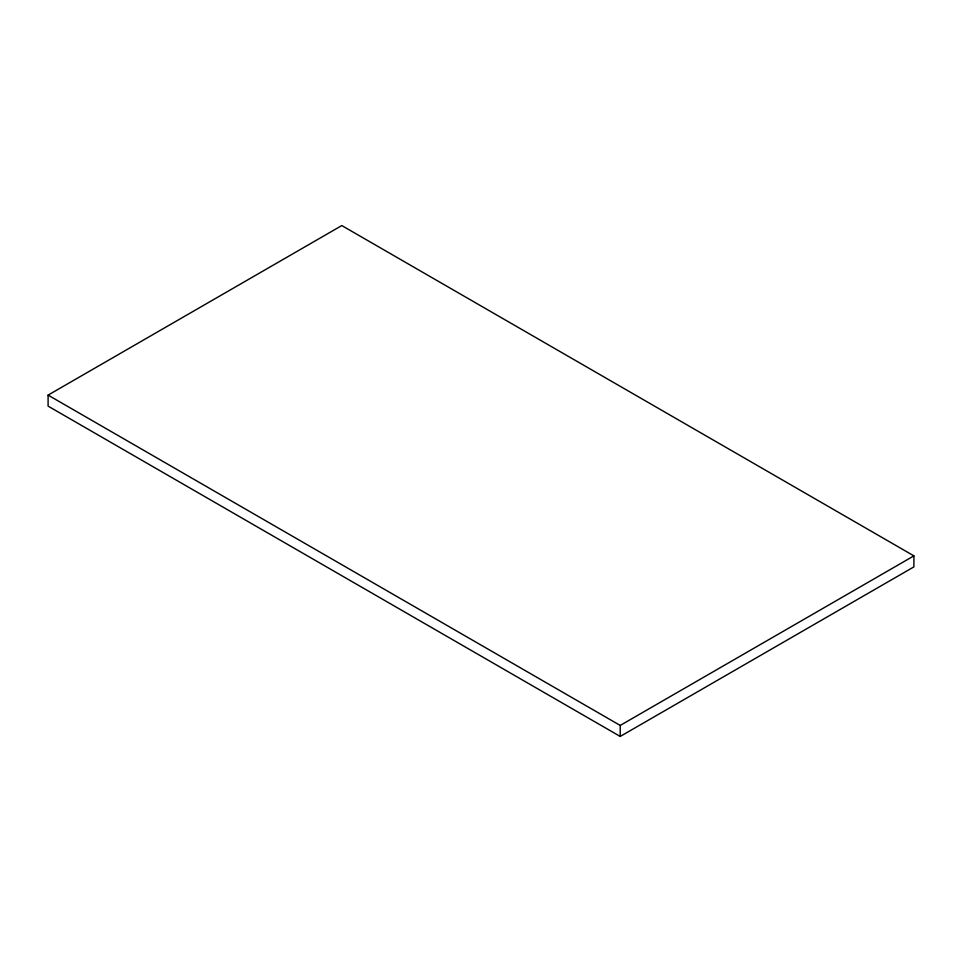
<?xml version="1.0" encoding="UTF-8"?>
<svg xmlns="http://www.w3.org/2000/svg" width="962" height="962" viewBox="0 0 962 962"><rect width="100%" height="100%" fill="white"/><g stroke="black" fill="none" stroke-linecap="round" stroke-linejoin="round"><path stroke-width="1.44" d="M48.1 395.117L341.787 225.565L913.9 555.868L913.9 566.883L620.213 736.435L48.1 406.132L48.1 395.117L620.213 725.432L913.9 555.868M620.213 725.432L620.213 736.435"/></g></svg>
